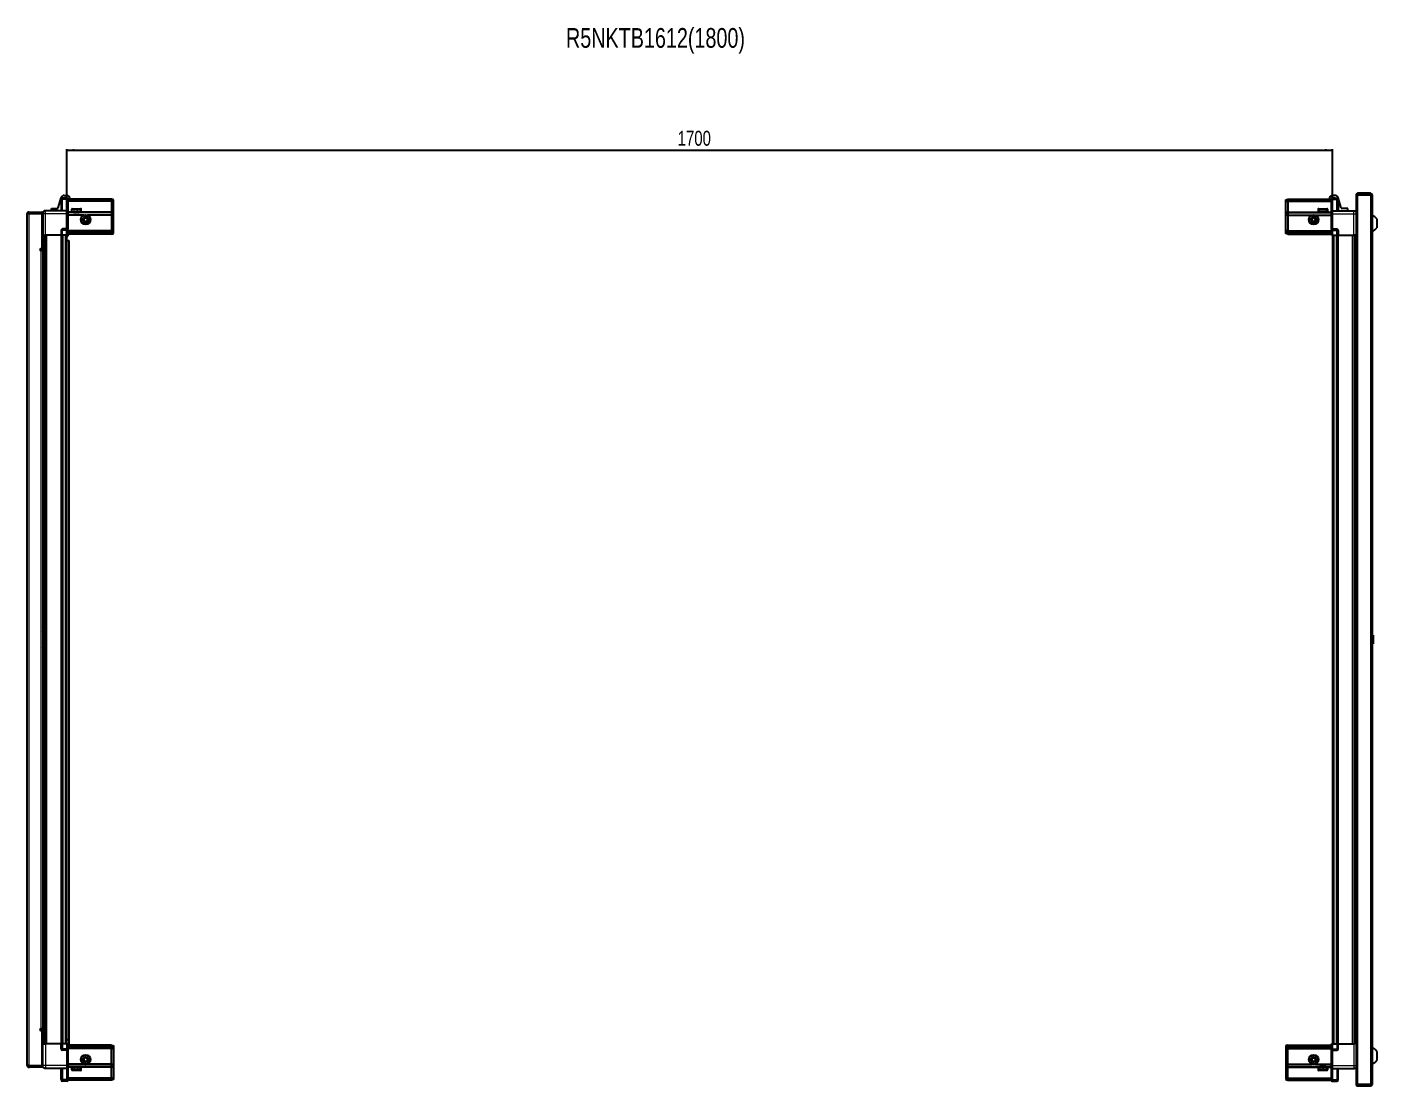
# Model space of a CAD drawing. Header units: millimetres. Extents: x 1132 to 6872, y -1199 to 2270.
# Drawn here: x 3138 to 4952, y 848 to 2270 of the extents above; entities that cross this region are included whole.
import ezdxf

# ---------------------------------------------------------------- set-up
doc = ezdxf.new("R2010")
doc.units = ezdxf.units.MM
doc.layers.add('FORMAT', color=7, linetype='Continuous')
doc.styles.add('SLDTEXTSTYLE0', font='TXT', dxfattribs={"width": 0.75})
doc.dimstyles.new('SLDDIMSTYLE0', dxfattribs={"dimtxt": 20, "dimasz": 10, "dimexe": 0, "dimexo": 0.0625, "dimgap": 5, "dimtad": 2, "dimdec": 1, "dimrnd": 1e-09, "dimzin": 12, "dimdsep": 46, "dimtxsty": 'SLDTEXTSTYLE0', "dimsah": 1, "dimcen": 0.09, "dimadec": 0, "dimazin": 3, "dimtfac": 1, "dimtofl": 0, "dimtmove": 0, "dimatfit": 3, "dimfxl": 0, "dimfrac": 2, "dimtolj": 1, "dimtzin": 12, "dimarcsym": 0})

# ---------------------------------------------------------------- blocks, each defined once
blk = doc.blocks.new('_D_6')
at = {"layer": 'FORMAT'}
for p, q in [((3192.1, 1990.1), (3192.1, 2105.6)), ((3192.1, 2104.6), (4892.1, 2104.6)), ((4892.1, 1990.1), (4892.1, 2105.6))]:
    blk.add_line(p, q, dxfattribs=at)
for points in [[(3192.1, 2104.6), (3202.1, 2103.1), (3202.1, 2106.1)], [(4892.1, 2104.6), (4882.1, 2106.1), (4882.1, 2103.1)]]:
    blk.add_solid(points, dxfattribs=at)
at = {"layer": 'FORMAT', "insert": (4012.6, 2130.4), "char_height": 20, "attachment_point": 1, "style": 'SLDTEXTSTYLE0'}
blk.add_mtext('1700', dxfattribs=at)

msp = doc.modelspace()

# ---------------------------------------------------------------- linework, layer by layer
at = {"color": 7, "linetype": 'Continuous', "lineweight": 25}
for p, q in [((3180.48, 2027.19), (3184.25, 2040.34)), ((3184.26, 2038.1), (3184.26, 2023.1)), ((3192.26, 2040.1), (3186.26, 2040.1)), ((3188.57, 2043.6), (3191.8, 2043.6)), ((3192.26, 2040.1), (3192.59, 2040.1)), ((3192.26, 2040.1), (3192.26, 2038.1)), ((3192.26, 2023.3), (3192.26, 2038.1)), ((3192.26, 2023.3), (3192.26, 2038.1)), ((3193.46, 2039.6), (3192.59, 2040.1)), ((3193.46, 2038.1), (3193.46, 2039.6)), ((3251.76, 2038.6), (3193.46, 2038.6)), ((3193.46, 2038.1), (3193.46, 2023.3)), ((3251.76, 2036.1), (3193.46, 2036.1)), ((3196.12, 2040.34), (3196.62, 2038.6)), ((3251.76, 2038.6), (3251.76, 2036.1)), ((3254.76, 2037.8), (3251.76, 2038.6)), ((3251.76, 2036.1), (3251.76, 2021.6)), ((3254.76, 2035.95), (3251.76, 2036.1)), ((3254.76, 2035.95), (3254.76, 2037.8)), ((3254.76, 2021.6), (3254.76, 2035.95)), ((4829.46, 2037.8), (4832.46, 2038.6)), ((4829.46, 2035.95), (4829.46, 2037.8)), ((4829.46, 2035.95), (4832.46, 2036.1)), ((4829.46, 2021.6), (4829.46, 2035.95)), ((4832.46, 2038.6), (4832.46, 2036.1)), ((4832.46, 2038.6), (4890.76, 2038.6)), ((4832.46, 2036.1), (4832.46, 2021.6)), ((4832.46, 2036.1), (4890.76, 2036.1)), ((4888.09, 2040.34), (4887.59, 2038.6)), ((4891.62, 2040.1), (4890.76, 2039.6)), ((4890.76, 2039.6), (4890.76, 2038.1)), ((4890.76, 2023.3), (4890.76, 2038.1)), ((4891.96, 2040.1), (4891.62, 2040.1)), ((4891.96, 2038.1), (4891.96, 2040.1)), ((4891.96, 2040.1), (4897.96, 2040.1)), ((4891.96, 2038.1), (4891.96, 2023.3)), ((4895.64, 2043.6), (4892.42, 2043.6)), ((4899.96, 2038.1), (4899.96, 2023.1)), ((4903.74, 2027.19), (4899.97, 2040.34)), ((4923.86, 2031.6), (4923.86, 862.6)), ((4923.86, 2031.6), (4925.96, 2031.6)), ((4923.96, 2044.5), (4923.96, 2032.1)), ((4923.96, 2032.1), (4925.46, 2032.1)), ((4925.46, 2044.5), (4925.46, 2032.1)), ((4925.96, 2031.6), (4925.96, 2044.5)), ((4925.96, 2044.5), (4943.36, 2044.5)), ((4943.36, 2046.6), (4926.06, 2046.6)), ((4943.36, 2045.1), (4926.06, 2045.1)), ((4943.36, 2045.1), (4943.36, 2046.6)), ((4943.36, 2044.5), (4945.46, 2044.5)), ((4945.46, 2044.5), (4945.46, 849.7)), ((3138.76, 2014.74), (3138.46, 2014.74)), ((3138.46, 2003.17), (3138.46, 2014.74)), ((3140.26, 2019.25), (3138.76, 2019.25)), ((3138.76, 2018.75), (3138.76, 2019.25)), ((3138.76, 875.45), (3138.76, 2018.75)), ((3140.86, 2019.85), (3140.86, 2021.35)), ((3140.86, 2021.35), (3141.76, 2021.35)), ((3140.86, 2019.85), (3141.76, 2019.85)), ((3140.86, 2019.35), (3158.26, 2019.35)), ((3141.76, 2019.85), (3141.76, 2021.35)), ((3141.76, 2021.35), (3158.26, 2021.35)), ((3141.76, 2019.85), (3158.26, 2019.85)), ((3158.26, 2019.85), (3158.26, 2021.35)), ((3159.76, 2019.35), (3158.26, 2019.35)), ((3158.26, 2019.35), (3158.26, 1971.85)), ((3159.76, 2019.1), (3159.76, 1990.1)), ((3192.26, 2023.1), (3163.26, 2023.1)), ((3171.31, 2023.1), (3171.31, 2026.1)), ((3171.31, 2026.1), (3179.03, 2026.1)), ((3192.26, 2023.1), (3192.26, 2023.3)), ((3192.26, 2023.1), (3193.46, 2023.1)), ((3192.26, 2019.1), (3192.26, 2023.1)), ((3192.26, 1998.8), (3192.26, 2019.1)), ((3193.46, 2023.3), (3193.46, 2023.1)), ((3193.46, 2023.1), (3193.46, 2019.1)), ((3251.76, 2020.6), (3193.46, 2020.6)), ((3193.46, 2019.1), (3193.46, 1998.8)), ((3214.76, 2017.1), (3193.46, 2017.1)), ((3198.26, 2025), (3198.26, 2022.6)), ((3198.26, 2022.6), (3198.26, 2022.1)), ((3198.26, 2022.1), (3198.39, 2022.1)), ((3198.58, 2022.6), (3198.39, 2022.6)), ((3198.39, 2022.6), (3198.39, 2022.1)), ((3198.39, 2022.1), (3198.58, 2022.1)), ((3198.58, 2022.6), (3198.58, 2022.1)), ((3198.58, 2022.1), (3199.11, 2022.1)), ((3199.06, 2025.8), (3206.23, 2025.8)), ((3199.51, 2022.6), (3199.11, 2022.6)), ((3199.11, 2022.6), (3199.11, 2022.1)), ((3199.11, 2022.1), (3199.51, 2022.1)), ((3199.51, 2022.6), (3199.51, 2022.1)), ((3199.51, 2022.1), (3200.38, 2022.1)), ((3200.36, 2022.1), (3200.36, 2022)), ((3200.36, 2022), (3209.16, 2022)), ((3200.95, 2022.6), (3200.38, 2022.6)), ((3200.38, 2022.6), (3200.38, 2022.1)), ((3200.38, 2022.1), (3200.95, 2022.1)), ((3200.76, 2021.6), (3201.45, 2021.12)), ((3200.76, 2021.6), (3205.79, 2021.6)), ((3201.45, 2021.12), (3200.76, 2020.64)), ((3200.76, 2020.64), (3200.76, 2020.6)), ((3200.76, 2020.64), (3205.79, 2020.64)), ((3200.95, 2022.6), (3200.95, 2022.1)), ((3200.95, 2022.1), (3202.08, 2022.1)), ((3201.45, 2021.12), (3205.61, 2021.12)), ((3202.77, 2022.6), (3202.08, 2022.6)), ((3202.08, 2022.6), (3202.08, 2022.1)), ((3202.08, 2022.1), (3202.77, 2022.1)), ((3202.77, 2022.6), (3202.77, 2022.1)), ((3202.77, 2022.1), (3204.04, 2022.1)), ((3204.78, 2022.6), (3204.04, 2022.6)), ((3204.04, 2022.6), (3204.04, 2022.1)), ((3204.04, 2022.1), (3204.27, 2022.1)), ((3204.27, 2022.6), (3204.27, 2022.1)), ((3204.77, 2022.6), (3204.77, 2022.1)), ((3204.77, 2022.1), (3204.78, 2022.1)), ((3204.78, 2022.6), (3204.78, 2022.1)), ((3204.78, 2022.1), (3206.07, 2022.1)), ((3205.61, 2021.12), (3208.07, 2021.12)), ((3205.79, 2021.6), (3208.76, 2021.6)), ((3205.79, 2020.64), (3208.76, 2020.64)), ((3206.79, 2022.6), (3206.07, 2022.6)), ((3206.07, 2022.6), (3206.07, 2022.1)), ((3206.13, 2022.6), (3206.13, 2022.1)), ((3206.13, 2022.1), (3206.79, 2022.1)), ((3206.23, 2025.8), (3210.46, 2025.8)), ((3206.79, 2022.6), (3206.79, 2022.1)), ((3206.79, 2022.1), (3207.97, 2022.1)), ((3208.59, 2022.6), (3207.97, 2022.6)), ((3207.97, 2022.6), (3207.97, 2022.1)), ((3207.97, 2022.1), (3208.59, 2022.1)), ((3208.07, 2021.12), (3208.76, 2021.6)), ((3208.76, 2020.64), (3208.07, 2021.12)), ((3208.59, 2022.6), (3208.59, 2022.1)), ((3208.59, 2022.1), (3209.56, 2022.1)), ((3208.76, 2020.6), (3208.76, 2020.64)), ((3209.16, 2022), (3209.16, 2022.1)), ((3210.03, 2022.6), (3209.56, 2022.6)), ((3209.56, 2022.6), (3209.56, 2022.1)), ((3209.56, 2022.1), (3210.03, 2022.1)), ((3210.03, 2022.6), (3210.03, 2022.1)), ((3210.03, 2022.1), (3210.68, 2022.1)), ((3210.95, 2022.6), (3210.68, 2022.6)), ((3210.68, 2022.6), (3210.68, 2022.1)), ((3210.68, 2022.1), (3210.95, 2022.1)), ((3210.95, 2022.6), (3210.95, 2022.1)), ((3210.95, 2022.1), (3211.22, 2022.1)), ((3211.26, 2022.6), (3211.22, 2022.6)), ((3211.22, 2022.6), (3211.22, 2022.1)), ((3211.22, 2022.1), (3211.26, 2022.1)), ((3211.26, 2022.6), (3211.26, 2025)), ((3211.26, 2022.6), (3211.26, 2022.1)), ((3251.76, 2017.1), (3219.76, 2017.1)), ((3251.76, 2021.6), (3251.76, 2020.6)), ((3251.76, 2020.6), (3251.76, 2017.1)), ((3254.76, 2019.8), (3251.76, 2020.6)), ((3251.76, 2017.1), (3251.76, 1996.6)), ((3251.76, 2017.1), (3254.76, 2016.77)), ((3254.76, 2019.8), (3254.76, 2021.6)), ((3254.76, 2016.77), (3254.76, 2019.8)), ((3254.76, 1996.6), (3254.76, 2016.77)), ((4829.46, 2019.8), (4829.46, 2021.6)), ((4829.46, 2019.8), (4832.46, 2020.6)), ((4829.46, 2016.77), (4829.46, 2019.8)), ((4832.46, 2017.1), (4829.46, 2016.77)), ((4829.46, 1996.6), (4829.46, 2016.77)), ((4832.46, 2021.6), (4832.46, 2020.6)), ((4832.46, 2020.6), (4832.46, 2017.1)), ((4832.46, 2020.6), (4890.76, 2020.6)), ((4832.46, 2017.1), (4832.46, 1996.6)), ((4832.46, 2017.1), (4864.46, 2017.1)), ((4869.46, 2017.1), (4890.76, 2017.1)), ((4872.96, 2025), (4872.96, 2022.1)), ((4872.96, 2022.1), (4872.99, 2022.1)), ((4873.11, 2022.6), (4872.99, 2022.6)), ((4872.99, 2022.6), (4872.99, 2022.1)), ((4872.99, 2022.1), (4873.11, 2022.1)), ((4873.11, 2022.6), (4873.11, 2022.1)), ((4873.11, 2022.1), (4873.52, 2022.1)), ((4873.86, 2022.6), (4873.52, 2022.6)), ((4873.52, 2022.6), (4873.52, 2022.1)), ((4873.52, 2022.1), (4873.86, 2022.1)), ((4873.76, 2025.8), (4885.16, 2025.8)), ((4873.86, 2022.6), (4873.86, 2022.1)), ((4873.86, 2022.1), (4874.64, 2022.1)), ((4875.16, 2022.6), (4874.64, 2022.6)), ((4874.64, 2022.6), (4874.64, 2022.1)), ((4874.64, 2022.1), (4875.16, 2022.1)), ((4875.06, 2022.1), (4875.06, 2022)), ((4875.06, 2022), (4883.86, 2022)), ((4875.16, 2022.6), (4875.16, 2022.1)), ((4875.16, 2022.1), (4876.22, 2022.1)), ((4875.46, 2021.6), (4876.15, 2021.12)), ((4875.46, 2021.6), (4883.46, 2021.6)), ((4876.15, 2021.12), (4875.46, 2020.64)), ((4875.46, 2020.64), (4875.46, 2020.6)), ((4875.46, 2020.64), (4883.46, 2020.64)), ((4876.15, 2021.12), (4882.77, 2021.12)), ((4876.88, 2022.6), (4876.22, 2022.6)), ((4876.22, 2022.6), (4876.22, 2022.1)), ((4876.22, 2022.1), (4876.88, 2022.1)), ((4876.88, 2022.6), (4876.88, 2022.1)), ((4876.88, 2022.1), (4878.12, 2022.1)), ((4878.85, 2022.6), (4878.12, 2022.6)), ((4878.12, 2022.6), (4878.12, 2022.1)), ((4878.12, 2022.1), (4878.55, 2022.1)), ((4878.55, 2022.6), (4878.55, 2022.1)), ((4878.85, 2022.6), (4878.85, 2022.1)), ((4878.85, 2022.1), (4880.15, 2022.1)), ((4880.88, 2022.6), (4880.15, 2022.6)), ((4880.15, 2022.6), (4880.15, 2022.1)), ((4880.42, 2022.6), (4880.42, 2022.1)), ((4880.42, 2022.1), (4880.88, 2022.1)), ((4880.88, 2022.6), (4880.88, 2022.1)), ((4880.88, 2022.1), (4882.11, 2022.1)), ((4882.77, 2022.6), (4882.11, 2022.6)), ((4882.11, 2022.6), (4882.11, 2022.1)), ((4882.11, 2022.1), (4882.77, 2022.1)), ((4882.77, 2022.6), (4882.77, 2022.1)), ((4882.77, 2022.1), (4883.82, 2022.1)), ((4882.77, 2021.12), (4883.46, 2021.6)), ((4883.46, 2020.64), (4882.77, 2021.12)), ((4883.46, 2020.6), (4883.46, 2020.64)), ((4884.34, 2022.6), (4883.82, 2022.6)), ((4883.82, 2022.6), (4883.82, 2022.1)), ((4883.82, 2022.1), (4884.34, 2022.1)), ((4883.86, 2022), (4883.86, 2022.1)), ((4884.34, 2022.6), (4884.34, 2022.1)), ((4884.34, 2022.1), (4885.09, 2022.1)), ((4885.42, 2022.6), (4885.09, 2022.6)), ((4885.09, 2022.6), (4885.09, 2022.1)), ((4885.09, 2022.1), (4885.42, 2022.1)), ((4885.42, 2022.6), (4885.42, 2022.1)), ((4885.42, 2022.1), (4885.82, 2022.1)), ((4885.93, 2022.6), (4885.82, 2022.6)), ((4885.82, 2022.6), (4885.82, 2022.1)), ((4885.82, 2022.1), (4885.93, 2022.1)), ((4885.93, 2022.6), (4885.93, 2022.1)), ((4885.93, 2022.1), (4885.96, 2022.1)), ((4885.96, 2022.1), (4885.96, 2025)), ((4890.76, 2023.1), (4890.76, 2023.3)), ((4891.96, 2023.1), (4890.76, 2023.1)), ((4890.76, 2019.1), (4890.76, 2023.1)), ((4890.76, 1998.8), (4890.76, 2019.1)), ((4891.96, 2023.3), (4891.96, 2023.1)), ((4891.96, 2023.1), (4891.96, 2019.1)), ((4891.96, 2023.1), (4920.96, 2023.1)), ((4891.96, 2019.1), (4891.96, 1998.8)), ((4912.91, 2026.1), (4905.18, 2026.1)), ((4912.91, 2023.1), (4912.91, 2026.1)), ((3138.46, 2003.17), (3138.76, 2003.17)), ((3184.26, 1996.6), (3184.26, 1990.1)), ((3192.26, 1998.6), (3186.26, 1998.6)), ((3192.26, 1998.6), (3192.26, 1998.8)), ((3192.26, 1998.6), (3192.26, 1996.6)), ((3192.26, 1998.6), (3193.46, 1998.6)), ((3192.26, 1990.1), (3192.26, 1996.6)), ((3192.26, 1990.1), (3192.26, 1996.6)), ((3192.59, 1990.1), (3192.59, 1996.6)), ((3193.46, 1998.8), (3193.46, 1998.6)), ((3193.46, 1997.93), (3193.46, 1998.6)), ((3193.46, 1997.93), (3193.46, 1990.1)), ((3251.76, 1995.6), (3193.46, 1995.6)), ((3251.76, 1996.6), (3251.76, 1995.6)), ((3251.76, 1995.6), (3251.76, 1994.6)), ((3251.76, 1995.6), (3254.76, 1994.8)), ((3254.76, 1994.8), (3254.76, 1996.6)), ((4829.46, 1994.8), (4829.46, 1996.6)), ((4832.46, 1995.6), (4829.46, 1994.8)), ((4832.46, 1996.6), (4832.46, 1995.6)), ((4832.46, 1995.6), (4832.46, 1994.6)), ((4832.46, 1995.6), (4890.76, 1995.6)), ((4890.76, 1998.6), (4890.76, 1998.8)), ((4891.96, 1998.6), (4890.76, 1998.6)), ((4890.76, 1998.6), (4890.76, 1997.93)), ((4890.76, 1990.1), (4890.76, 1997.93)), ((4891.62, 1996.6), (4891.62, 1990.1)), ((4891.96, 1998.8), (4891.96, 1998.6)), ((4891.96, 1996.6), (4891.96, 1998.6)), ((4891.96, 1998.6), (4897.96, 1998.6)), ((4891.96, 1996.6), (4891.96, 1998.6)), ((4891.96, 1996.6), (4891.96, 1990.1)), ((4899.96, 1996.6), (4899.96, 1990.1)), ((4952.06, 2000.1), (4952.06, 2012.1)), ((3158.26, 1992.85), (3159.76, 1992.85)), ((3159.76, 1990.1), (3158.26, 1990.1)), ((3160.41, 904.1), (3160.41, 1990.1)), ((3162.2, 1990.1), (3162.2, 904.1)), ((3162.23, 1990.1), (3162.23, 904.1)), ((3184.26, 1990.1), (3163.26, 1990.1)), ((3184.26, 1990.1), (3186.26, 1990.1)), ((3184.91, 904.1), (3184.91, 1990.1)), ((3192.26, 1990.1), (3186.26, 1990.1)), ((3192.11, 904.1), (3192.11, 1990.1)), ((3192.11, 1983.1), (3194.61, 1983.1)), ((3192.26, 1990.1), (3192.59, 1990.1)), ((3192.26, 1990.1), (3192.26, 1990.1)), ((3193.46, 1990.1), (3192.59, 1990.1)), ((3192.59, 1990.1), (3192.59, 1990.1)), ((3251.76, 1994.6), (3193.46, 1994.6)), ((3251.76, 1993.1), (3193.46, 1993.1)), ((3251.76, 1991.6), (3193.46, 1991.6)), ((3194.61, 1983.1), (3194.61, 909.6)), ((3251.76, 1994.6), (3251.76, 1993.1)), ((3251.76, 1994.6), (3254.76, 1994.06)), ((3251.76, 1993.1), (3254.76, 1993.56)), ((3251.76, 1993.1), (3251.76, 1991.6)), ((3251.76, 1991.6), (3254.76, 1992.41)), ((3254.76, 1994.06), (3254.76, 1994.8)), ((3254.76, 1993.56), (3254.76, 1994.06)), ((3254.76, 1992.41), (3254.76, 1993.56)), ((4829.46, 1994.06), (4829.46, 1994.8)), ((4832.46, 1994.6), (4829.46, 1994.06)), ((4829.46, 1993.56), (4829.46, 1994.06)), ((4829.46, 1992.41), (4829.46, 1993.56)), ((4832.46, 1993.1), (4829.46, 1993.56)), ((4832.46, 1991.6), (4829.46, 1992.41)), ((4832.46, 1994.6), (4832.46, 1993.1)), ((4832.46, 1994.6), (4890.76, 1994.6)), ((4832.46, 1993.1), (4890.76, 1993.1)), ((4832.46, 1993.1), (4832.46, 1991.6)), ((4832.46, 1991.6), (4890.76, 1991.6)), ((4891.62, 1990.1), (4890.76, 1990.1)), ((4891.96, 1990.1), (4891.62, 1990.1)), ((4891.96, 1990.1), (4897.96, 1990.1)), ((4892.11, 1990.1), (4892.11, 904.1)), ((4899.96, 1990.1), (4897.96, 1990.1)), ((4899.31, 1990.1), (4899.31, 904.1)), ((4899.96, 1990.1), (4920.96, 1990.1)), ((4921.98, 904.1), (4921.98, 1990.1)), ((4922.02, 904.1), (4922.02, 1990.1)), ((4923.81, 1990.1), (4923.81, 904.1)), ((3158.26, 1971.85), (3156.91, 1971.85)), ((3156.91, 1969.85), (3157.66, 1969.85)), ((3157.66, 1969.85), (3159.76, 1969.85)), ((3159.76, 1969.85), (3159.76, 924.35)), ((3138.76, 1452.89), (3138.46, 1452.89)), ((3138.46, 1441.32), (3138.46, 1452.89)), ((3160.26, 1456.6), (3160.26, 1437.6)), ((4946.44, 1452.89), (4945.46, 1451.9)), ((4946.96, 1452.89), (4946.44, 1452.89)), ((4946.44, 1452.89), (4946.44, 1441.32)), ((4946.96, 1452.89), (4946.96, 1441.32)), ((3138.46, 1441.32), (3138.76, 1441.32)), ((4945.46, 1442.3), (4946.44, 1441.32)), ((4946.44, 1441.32), (4946.96, 1441.32)), ((3157.66, 924.35), (3156.91, 924.35)), ((3156.91, 922.35), (3158.26, 922.35)), ((3159.76, 924.35), (3157.66, 924.35)), ((3158.26, 922.35), (3158.26, 874.85)), ((3194.61, 909.6), (3192.11, 909.6)), ((3194.61, 909.6), (3194.61, 902.6)), ((3138.76, 891.04), (3138.46, 891.04)), ((3138.46, 881.36), (3138.46, 891.04)), ((3159.76, 904.1), (3158.26, 904.1)), ((3159.76, 901.35), (3158.26, 901.35)), ((3159.76, 875.1), (3159.76, 904.1)), ((3184.26, 904.1), (3163.26, 904.1)), ((3184.26, 897.6), (3184.26, 904.1)), ((3184.26, 904.1), (3186.26, 904.1)), ((3192.26, 904.1), (3186.26, 904.1)), ((3192.26, 895.6), (3186.26, 895.6)), ((3192.26, 897.6), (3192.26, 904.1)), ((3192.26, 904.1), (3192.59, 904.1)), ((3192.26, 897.6), (3192.26, 895.6)), ((3192.26, 897.6), (3192.26, 895.6)), ((3192.26, 895.6), (3193.46, 895.6)), ((3192.26, 895.4), (3192.26, 895.6)), ((3192.26, 875.1), (3192.26, 895.4)), ((3192.59, 897.6), (3192.59, 904.1)), ((3192.59, 904.1), (3193.46, 904.1)), ((3193.46, 904.1), (3193.46, 896.28)), ((3251.76, 902.6), (3193.46, 902.6)), ((3251.76, 901.1), (3193.46, 901.1)), ((3251.76, 899.6), (3193.46, 899.6)), ((3251.76, 898.6), (3193.46, 898.6)), ((3193.46, 895.6), (3193.46, 896.28)), ((3193.46, 895.6), (3193.46, 895.4)), ((3193.46, 895.4), (3193.46, 875.1)), ((3251.76, 901.1), (3251.76, 902.6)), ((3251.76, 902.6), (3254.76, 901.8)), ((3251.76, 899.6), (3251.76, 901.1)), ((3251.76, 901.1), (3254.76, 900.65)), ((3251.76, 899.6), (3254.76, 900.15)), ((3251.76, 898.6), (3251.76, 899.6)), ((3251.76, 898.6), (3254.76, 899.41)), ((3251.76, 897.6), (3251.76, 898.6)), ((3251.76, 877.1), (3251.76, 897.6)), ((3254.76, 901.8), (3254.76, 900.65)), ((3254.76, 900.65), (3254.76, 900.15)), ((3254.76, 900.15), (3254.76, 899.41)), ((3254.76, 899.41), (3254.76, 897.6)), ((3254.76, 897.6), (3254.76, 877.44)), ((4832.46, 902.6), (4829.46, 901.8)), ((4829.46, 901.8), (4829.46, 900.65)), ((4832.46, 901.1), (4829.46, 900.65)), ((4829.46, 900.65), (4829.46, 900.15)), ((4832.46, 899.6), (4829.46, 900.15)), ((4829.46, 900.15), (4829.46, 899.41)), ((4832.46, 898.6), (4829.46, 899.41)), ((4829.46, 899.41), (4829.46, 897.6)), ((4829.46, 897.6), (4829.46, 877.44)), ((4832.46, 901.1), (4832.46, 902.6)), ((4832.46, 902.6), (4890.76, 902.6)), ((4832.46, 899.6), (4832.46, 901.1)), ((4832.46, 901.1), (4890.76, 901.1)), ((4832.46, 899.6), (4890.76, 899.6)), ((4832.46, 898.6), (4832.46, 899.6)), ((4832.46, 898.6), (4890.76, 898.6)), ((4832.46, 897.6), (4832.46, 898.6)), ((4832.46, 877.1), (4832.46, 897.6)), ((4890.76, 896.28), (4890.76, 904.1)), ((4890.76, 904.1), (4891.62, 904.1)), ((4890.76, 896.28), (4890.76, 895.6)), ((4891.96, 895.6), (4890.76, 895.6)), ((4890.76, 895.4), (4890.76, 895.6)), ((4890.76, 875.1), (4890.76, 895.4)), ((4891.62, 904.1), (4891.62, 904.1)), ((4891.62, 904.1), (4891.62, 897.6)), ((4891.96, 904.1), (4891.62, 904.1)), ((4891.96, 904.1), (4891.96, 897.6)), ((4891.96, 904.1), (4891.96, 904.1)), ((4891.96, 904.1), (4891.96, 897.6)), ((4891.96, 904.1), (4897.96, 904.1)), ((4891.96, 895.6), (4891.96, 897.6)), ((4891.96, 895.6), (4891.96, 895.4)), ((4891.96, 895.6), (4897.96, 895.6)), ((4891.96, 895.4), (4891.96, 875.1)), ((4899.96, 904.1), (4897.96, 904.1)), ((4899.96, 897.6), (4899.96, 904.1)), ((4899.96, 904.1), (4920.96, 904.1)), ((4952.06, 882.1), (4952.06, 894.1)), ((3138.46, 879.47), (3138.46, 881.36)), ((3138.46, 879.47), (3138.76, 879.47)), ((3138.76, 874.95), (3138.76, 875.45)), ((3140.26, 874.95), (3138.76, 874.95)), ((3158.26, 874.85), (3140.86, 874.85)), ((3140.86, 874.35), (3140.86, 872.85)), ((3140.86, 874.35), (3141.76, 874.35)), ((3140.86, 872.85), (3141.76, 872.85)), ((3141.76, 874.35), (3141.76, 872.85)), ((3158.26, 874.35), (3141.76, 874.35)), ((3158.26, 872.85), (3141.76, 872.85)), ((3158.26, 874.85), (3159.76, 874.85)), ((3158.26, 874.35), (3158.26, 872.85)), ((3192.26, 871.1), (3163.26, 871.1)), ((3184.26, 856.1), (3184.26, 871.1)), ((3192.26, 871.1), (3192.26, 875.1)), ((3192.26, 871.1), (3193.46, 871.1)), ((3192.26, 870.9), (3192.26, 871.1)), ((3192.26, 856.1), (3192.26, 870.9)), ((3214.76, 877.1), (3193.46, 877.1)), ((3193.46, 875.1), (3193.46, 871.1)), ((3251.76, 873.6), (3193.46, 873.6)), ((3193.46, 871.1), (3193.46, 870.9)), ((3193.46, 870.9), (3193.46, 856.1)), ((3198.26, 872.1), (3198.26, 869.2)), ((3198.35, 872.1), (3198.26, 872.1)), ((3198.35, 871.6), (3198.35, 872.1)), ((3198.52, 872.1), (3198.35, 872.1)), ((3198.35, 871.6), (3198.52, 871.6)), ((3198.52, 871.6), (3198.52, 872.1)), ((3199.01, 872.1), (3198.52, 872.1)), ((3199.01, 871.6), (3199.01, 872.1)), ((3199.39, 872.1), (3199.01, 872.1)), ((3199.01, 871.6), (3199.39, 871.6)), ((3199.39, 871.6), (3199.39, 872.1)), ((3200.23, 872.1), (3199.39, 872.1)), ((3200.23, 871.6), (3200.23, 872.1)), ((3200.79, 872.1), (3200.23, 872.1)), ((3200.23, 871.6), (3200.79, 871.6)), ((3200.36, 872.2), (3200.36, 872.1)), ((3205.76, 872.2), (3200.36, 872.2)), ((3200.76, 873.6), (3200.76, 873.57)), ((3200.76, 873.57), (3201.45, 873.09)), ((3200.86, 873.57), (3200.76, 873.57)), ((3201.45, 873.09), (3200.76, 872.6)), ((3200.86, 872.6), (3200.76, 872.6)), ((3200.79, 871.6), (3200.79, 872.1)), ((3201.89, 872.1), (3200.79, 872.1)), ((3208.76, 873.57), (3200.86, 873.57)), ((3208.76, 872.6), (3200.86, 872.6)), ((3201.53, 873.09), (3201.45, 873.09)), ((3208.07, 873.09), (3201.53, 873.09)), ((3201.89, 871.6), (3201.89, 872.1)), ((3202.57, 872.1), (3201.89, 872.1)), ((3201.89, 871.6), (3202.57, 871.6)), ((3202.57, 871.6), (3202.57, 872.1)), ((3203.84, 872.1), (3202.57, 872.1)), ((3203.84, 871.6), (3203.84, 872.1)), ((3204.13, 872.1), (3203.84, 872.1)), ((3203.84, 871.6), (3204.57, 871.6)), ((3204.13, 871.6), (3204.13, 872.1)), ((3204.57, 871.6), (3204.57, 872.1)), ((3205.87, 872.1), (3204.57, 872.1)), ((3209.16, 872.2), (3205.76, 872.2)), ((3205.87, 871.6), (3205.87, 872.1)), ((3205.87, 871.6), (3206.59, 871.6)), ((3206, 871.6), (3206, 872.1)), ((3206.59, 872.1), (3206, 872.1)), ((3206.59, 871.6), (3206.59, 872.1)), ((3207.79, 872.1), (3206.59, 872.1)), ((3207.79, 871.6), (3207.79, 872.1)), ((3208.43, 872.1), (3207.79, 872.1)), ((3207.79, 871.6), (3208.43, 871.6)), ((3208.07, 873.09), (3208.76, 873.57)), ((3208.76, 872.6), (3208.07, 873.09)), ((3208.43, 871.6), (3208.43, 872.1)), ((3209.42, 872.1), (3208.43, 872.1)), ((3208.76, 873.57), (3208.76, 873.6)), ((3209.16, 872.1), (3209.16, 872.2)), ((3209.42, 871.6), (3209.42, 872.1)), ((3209.9, 872.1), (3209.42, 872.1)), ((3209.42, 871.6), (3209.9, 871.6)), ((3209.9, 871.6), (3209.9, 872.1)), ((3210.59, 872.1), (3209.9, 872.1)), ((3210.59, 871.6), (3210.59, 872.1)), ((3210.88, 872.1), (3210.59, 872.1)), ((3210.59, 871.6), (3210.88, 871.6)), ((3210.88, 871.6), (3210.88, 872.1)), ((3211.19, 872.1), (3210.88, 872.1)), ((3211.19, 871.6), (3211.19, 872.1)), ((3211.25, 872.1), (3211.19, 872.1)), ((3211.19, 871.6), (3211.25, 871.6)), ((3211.25, 871.6), (3211.25, 872.1)), ((3211.26, 872.1), (3211.25, 872.1)), ((3211.26, 869.2), (3211.26, 872.1)), ((3251.76, 877.1), (3219.76, 877.1)), ((3251.76, 877.1), (3254.76, 877.44)), ((3251.76, 873.6), (3251.76, 877.1)), ((3254.76, 874.41), (3251.76, 873.6)), ((3251.76, 872.6), (3251.76, 873.6)), ((3251.76, 858.1), (3251.76, 872.6)), ((3254.76, 877.44), (3254.76, 874.41)), ((3254.76, 874.41), (3254.76, 872.6)), ((3254.76, 872.6), (3254.76, 858.26)), ((4832.46, 877.1), (4829.46, 877.44)), ((4829.46, 877.44), (4829.46, 874.41)), ((4829.46, 874.41), (4832.46, 873.6)), ((4829.46, 874.41), (4829.46, 872.6)), ((4829.46, 872.6), (4829.46, 858.26)), ((4832.46, 877.1), (4864.46, 877.1)), ((4832.46, 873.6), (4832.46, 877.1)), ((4832.46, 873.6), (4890.76, 873.6)), ((4832.46, 872.6), (4832.46, 873.6)), ((4832.46, 858.1), (4832.46, 872.6)), ((4869.46, 877.1), (4890.76, 877.1)), ((4872.96, 872.1), (4872.96, 869.2)), ((4872.98, 872.1), (4872.96, 872.1)), ((4872.98, 871.6), (4872.98, 872.1)), ((4873.07, 872.1), (4872.98, 872.1)), ((4872.98, 871.6), (4873.07, 871.6)), ((4873.07, 871.6), (4873.07, 872.1)), ((4873.45, 872.1), (4873.07, 872.1)), ((4873.45, 871.6), (4873.45, 872.1)), ((4873.76, 872.1), (4873.45, 872.1)), ((4873.45, 871.6), (4873.76, 871.6)), ((4873.76, 871.6), (4873.76, 872.1)), ((4874.5, 872.1), (4873.76, 872.1)), ((4874.5, 871.6), (4874.5, 872.1)), ((4875.01, 872.1), (4874.5, 872.1)), ((4874.5, 871.6), (4875.01, 871.6)), ((4875.01, 871.6), (4875.01, 872.1)), ((4876.05, 872.1), (4875.01, 872.1)), ((4875.06, 872.2), (4875.06, 872.1)), ((4883.86, 872.2), (4875.06, 872.2)), ((4875.46, 873.6), (4875.46, 873.57)), ((4875.46, 873.57), (4876.15, 873.09)), ((4883.46, 873.57), (4875.46, 873.57)), ((4876.15, 873.09), (4875.46, 872.6)), ((4883.46, 872.6), (4875.46, 872.6)), ((4876.05, 871.6), (4876.05, 872.1)), ((4876.7, 872.1), (4876.05, 872.1)), ((4876.05, 871.6), (4876.7, 871.6)), ((4882.77, 873.09), (4876.15, 873.09)), ((4876.7, 871.6), (4876.7, 872.1)), ((4877.92, 872.1), (4876.7, 872.1)), ((4877.92, 871.6), (4877.92, 872.1)), ((4878.42, 872.1), (4877.92, 872.1)), ((4877.92, 871.6), (4878.65, 871.6)), ((4878.42, 871.6), (4878.42, 872.1)), ((4878.65, 871.6), (4878.65, 872.1)), ((4879.95, 872.1), (4878.65, 872.1)), ((4879.95, 871.6), (4879.95, 872.1)), ((4879.95, 871.6), (4880.68, 871.6)), ((4880.29, 871.6), (4880.29, 872.1)), ((4880.68, 872.1), (4880.29, 872.1)), ((4880.68, 871.6), (4880.68, 872.1)), ((4881.93, 872.1), (4880.68, 872.1)), ((4881.93, 871.6), (4881.93, 872.1)), ((4882.59, 872.1), (4881.93, 872.1)), ((4881.93, 871.6), (4882.59, 871.6)), ((4882.59, 871.6), (4882.59, 872.1)), ((4883.67, 872.1), (4882.59, 872.1)), ((4882.77, 873.09), (4883.46, 873.57)), ((4883.46, 872.6), (4882.77, 873.09)), ((4883.46, 873.57), (4883.46, 873.6)), ((4883.67, 871.6), (4883.67, 872.1)), ((4884.2, 872.1), (4883.67, 872.1)), ((4883.67, 871.6), (4884.2, 871.6)), ((4883.86, 872.1), (4883.86, 872.2)), ((4884.2, 871.6), (4884.2, 872.1)), ((4884.99, 872.1), (4884.2, 872.1)), ((4884.99, 871.6), (4884.99, 872.1)), ((4885.34, 872.1), (4884.99, 872.1)), ((4884.99, 871.6), (4885.34, 871.6)), ((4885.34, 871.6), (4885.34, 872.1)), ((4885.77, 872.1), (4885.34, 872.1)), ((4885.77, 871.6), (4885.77, 872.1)), ((4885.91, 872.1), (4885.77, 872.1)), ((4885.77, 871.6), (4885.91, 871.6)), ((4885.91, 871.6), (4885.91, 872.1)), ((4885.96, 872.1), (4885.91, 872.1)), ((4885.96, 869.2), (4885.96, 872.1)), ((4890.76, 871.1), (4890.76, 875.1)), ((4891.96, 871.1), (4890.76, 871.1)), ((4890.76, 870.9), (4890.76, 871.1)), ((4890.76, 856.1), (4890.76, 870.9)), ((4891.96, 875.1), (4891.96, 871.1)), ((4891.96, 871.1), (4891.96, 870.9)), ((4891.96, 871.1), (4920.96, 871.1)), ((4891.96, 870.9), (4891.96, 856.1)), ((4891.96, 870.9), (4891.96, 856.1)), ((4899.96, 856.1), (4899.96, 871.1)), ((3192.26, 854.1), (3186.26, 854.1)), ((3192.26, 856.1), (3192.26, 854.1)), ((3192.26, 854.1), (3192.59, 854.1)), ((3192.26, 854.1), (3192.59, 854.1)), ((3192.26, 854.1), (3192.26, 854.1)), ((3192.59, 854.1), (3193.46, 854.6)), ((3192.59, 854.1), (3193.46, 854.6)), ((3251.76, 858.1), (3193.46, 858.1)), ((3193.46, 854.6), (3193.46, 856.1)), ((3251.76, 855.6), (3193.46, 855.6)), ((3199.21, 868.4), (3199.06, 868.4)), ((3210.46, 868.4), (3199.21, 868.4)), ((3254.76, 858.26), (3251.76, 858.1)), ((3251.76, 855.6), (3251.76, 858.1)), ((3254.76, 856.41), (3251.76, 855.6)), ((3254.76, 858.26), (3254.76, 856.41)), ((4829.46, 858.26), (4832.46, 858.1)), ((4829.46, 858.26), (4829.46, 856.41)), ((4829.46, 856.41), (4832.46, 855.6)), ((4832.46, 858.1), (4890.76, 858.1)), ((4832.46, 855.6), (4832.46, 858.1)), ((4832.46, 855.6), (4890.76, 855.6)), ((4885.16, 868.4), (4873.76, 868.4)), ((4890.76, 856.1), (4890.76, 854.6)), ((4890.76, 854.6), (4891.62, 854.1)), ((4891.96, 854.1), (4891.62, 854.1)), ((4891.96, 854.1), (4891.96, 856.1)), ((4891.96, 854.1), (4897.96, 854.1)), ((4925.96, 862.6), (4923.86, 862.6)), ((4923.96, 862.1), (4923.96, 849.7)), ((4923.96, 862.1), (4925.46, 862.1)), ((4925.46, 862.1), (4925.46, 849.7)), ((4925.96, 849.7), (4925.96, 862.6)), ((4943.36, 849.7), (4925.96, 849.7)), ((4926.06, 849.1), (4943.36, 849.1)), ((4926.06, 847.6), (4943.36, 847.6)), ((4945.46, 849.7), (4943.36, 849.7)), ((4943.36, 849.1), (4943.36, 847.6))]:
    msp.add_line(p, q, dxfattribs=at)
at = {"color": 8, "linetype": 'Continuous', "lineweight": 18}
for p, q in [((3186.26, 2038.1), (3184.26, 2038.1)), ((3186.26, 2038.1), (3186.26, 2040.1)), ((3186.26, 2023.1), (3186.26, 2038.1)), ((3192.26, 2038.1), (3186.26, 2038.1)), ((3192.26, 2038.1), (3193.46, 2038.1)), ((4891.96, 2038.1), (4890.76, 2038.1)), ((4891.96, 2038.1), (4897.96, 2038.1)), ((4897.96, 2038.1), (4897.96, 2040.1)), ((4897.96, 2023.1), (4897.96, 2038.1)), ((4897.96, 2038.1), (4899.96, 2038.1)), ((4925.46, 2044.5), (4923.96, 2044.5)), ((4925.96, 2031.6), (4925.96, 862.6)), ((4926.06, 2045.1), (4926.06, 2046.6)), ((4943.36, 2044.5), (4943.36, 849.7)), ((3140.86, 2019.35), (3140.86, 874.85)), ((3163.26, 1990.1), (3163.26, 2019.1)), ((3192.26, 2019.1), (3163.26, 2019.1)), ((3192.26, 2023.3), (3193.46, 2023.3)), ((3192.26, 2019.1), (3193.46, 2019.1)), ((3200.76, 2021.6), (3193.46, 2021.6)), ((3198.26, 2025), (3206.43, 2025)), ((3206.43, 2025), (3211.26, 2025)), ((3251.76, 2021.6), (3208.76, 2021.6)), ((3254.76, 2021.6), (3251.76, 2021.6)), ((4829.46, 2021.6), (4832.46, 2021.6)), ((4832.46, 2021.6), (4875.46, 2021.6)), ((4872.96, 2025), (4885.96, 2025)), ((4883.46, 2021.6), (4890.76, 2021.6)), ((4890.76, 2023.3), (4891.96, 2023.3)), ((4891.96, 2019.1), (4890.76, 2019.1)), ((4891.96, 2019.1), (4920.96, 2019.1)), ((4920.96, 1990.1), (4920.96, 2019.1)), ((3184.26, 1996.6), (3186.26, 1996.6)), ((3186.26, 1996.6), (3186.26, 1998.6)), ((3186.26, 1990.1), (3186.26, 1996.6)), ((3192.26, 1996.6), (3186.26, 1996.6)), ((3192.26, 1998.8), (3193.46, 1998.8)), ((3192.26, 1996.6), (3192.59, 1996.6)), ((3251.76, 1996.6), (3193.46, 1996.6)), ((3251.76, 1996.6), (3254.76, 1996.6)), ((4832.46, 1996.6), (4829.46, 1996.6)), ((4832.46, 1996.6), (4890.76, 1996.6)), ((4890.76, 1998.8), (4891.96, 1998.8)), ((4891.96, 1996.6), (4891.62, 1996.6)), ((4891.96, 1996.6), (4897.96, 1996.6)), ((4897.96, 1996.6), (4897.96, 1998.6)), ((4897.96, 1990.1), (4897.96, 1996.6)), ((4899.96, 1996.6), (4897.96, 1996.6)), ((3159.76, 1969.85), (3159.76, 1990.1)), ((3160.99, 1990.1), (3160.99, 904.1)), ((3163.44, 904.1), (3163.44, 1990.1)), ((3164.85, 1990.1), (3164.85, 904.1)), ((3184.26, 904.1), (3184.26, 1990.1)), ((3186.91, 904.1), (3186.91, 1990.1)), ((3190.11, 904.1), (3190.11, 1990.1)), ((3192.26, 1990.1), (3192.59, 1990.1)), ((4894.11, 1990.1), (4894.11, 904.1)), ((4897.31, 1990.1), (4897.31, 904.1)), ((4899.96, 1990.1), (4899.96, 904.1)), ((4919.36, 904.1), (4919.36, 1990.1)), ((4920.77, 1990.1), (4920.77, 904.1)), ((4923.22, 904.1), (4923.22, 1990.1)), ((3157.66, 924.35), (3157.66, 1969.85)), ((3159.76, 904.1), (3159.76, 924.35)), ((3163.26, 904.1), (3163.26, 875.1)), ((3184.26, 897.6), (3186.26, 897.6)), ((3186.26, 904.1), (3186.26, 897.6)), ((3186.26, 897.6), (3186.26, 895.6)), ((3192.26, 897.6), (3186.26, 897.6)), ((3192.26, 897.6), (3192.59, 897.6)), ((3193.46, 895.4), (3192.26, 895.4)), ((3251.76, 897.6), (3193.46, 897.6)), ((3251.76, 897.6), (3254.76, 897.6)), ((4832.46, 897.6), (4829.46, 897.6)), ((4832.46, 897.6), (4890.76, 897.6)), ((4891.96, 895.4), (4890.76, 895.4)), ((4891.96, 904.1), (4891.62, 904.1)), ((4891.96, 897.6), (4891.62, 897.6)), ((4891.96, 897.6), (4897.96, 897.6)), ((4897.96, 904.1), (4897.96, 897.6)), ((4899.96, 897.6), (4897.96, 897.6)), ((4897.96, 897.6), (4897.96, 895.6)), ((4920.96, 904.1), (4920.96, 875.1)), ((3192.26, 875.1), (3163.26, 875.1)), ((3186.26, 871.1), (3186.26, 856.1)), ((3192.26, 875.1), (3193.46, 875.1)), ((3193.46, 870.9), (3192.26, 870.9)), ((3200.76, 872.6), (3193.46, 872.6)), ((3251.76, 872.6), (3208.76, 872.6)), ((3254.76, 872.6), (3251.76, 872.6)), ((4829.46, 872.6), (4832.46, 872.6)), ((4832.46, 872.6), (4875.46, 872.6)), ((4883.46, 872.6), (4890.76, 872.6)), ((4891.96, 875.1), (4890.76, 875.1)), ((4891.96, 870.9), (4890.76, 870.9)), ((4891.96, 875.1), (4920.96, 875.1)), ((4897.96, 871.1), (4897.96, 856.1)), ((3186.26, 856.1), (3184.26, 856.1)), ((3186.26, 856.1), (3186.26, 854.1)), ((3192.26, 856.1), (3186.26, 856.1)), ((3192.26, 856.1), (3193.46, 856.1)), ((3198.43, 869.2), (3198.26, 869.2)), ((3211.26, 869.2), (3198.43, 869.2)), ((4885.96, 869.2), (4872.96, 869.2)), ((4891.96, 856.1), (4890.76, 856.1)), ((4891.96, 856.1), (4897.96, 856.1)), ((4897.96, 856.1), (4899.96, 856.1)), ((4897.96, 856.1), (4897.96, 854.1)), ((4925.46, 849.7), (4923.96, 849.7)), ((4926.06, 849.1), (4926.06, 847.6))]:
    msp.add_line(p, q, dxfattribs=at)
at = {"color": 7, "linetype": 'Continuous', "lineweight": 25}
for centre, radius in [((3217.26, 2011.1), 6.5), ((3217.26, 2011.1), 3.46), ((4866.96, 2011.1), 6.5), ((4866.96, 2011.1), 3.46), ((3217.26, 883.1), 6.5), ((4866.96, 883.1), 6.5), ((3217.26, 883.1), 3.46), ((4866.96, 883.1), 3.46)]:
    msp.add_circle(centre, radius, dxfattribs=at)
at = {"color": 8, "linetype": 'Continuous', "lineweight": 18}
for centre in [(3217.26, 2011.1), (4866.96, 2011.1), (3217.26, 883.1), (4866.96, 883.1)]:
    msp.add_circle(centre, 5.7, dxfattribs=at)
at = {"color": 7, "linetype": 'Continuous', "lineweight": 25}
for centre, radius, start, end in [((3188.57, 2039.1), 4.5, 90, 164), ((3186.26, 2038.1), 2, 90, 180), ((3190.21, 2038.7), 1.9, 47.4631, 132.5369), ((3191.8, 2039.1), 4.5, 16, 90), ((4892.42, 2039.1), 4.5, 90, 164), ((4894.01, 2038.7), 1.9, 47.4631, 132.5369), ((4895.64, 2039.1), 4.5, 16, 90), ((4897.96, 2038.1), 2, 0, 90), ((4926.06, 2044.5), 2.1, 90, 180), ((4926.06, 2044.5), 0.6, 90, 180), ((4943.36, 2044.5), 2.1, 0, 90), ((4943.36, 2044.5), 0.6, 0, 90), ((3140.76, 2018.85), 0.5, 90, 117.52901), ((3158.16, 2019.25), 0.6, 9.59407, 90), ((3158.16, 2019.25), 2.1, 32.2369, 87.2706), ((3179.03, 2027.6), 1.5, 270, 344), ((3199.06, 2025), 0.8, 90, 180), ((3200.36, 2021.6), 0.4, 0, 90), ((3209.16, 2021.6), 0.4, 90, 180), ((3210.46, 2025), 0.8, 0, 90), ((3217.26, 2011.1), 2.5, 101.00659, 161.00659), ((3217.26, 2011.1), 2.5, 41.00659, 101.00659), ((4866.96, 2011.1), 2.5, 120.74103, 180.74103), ((4866.96, 2011.1), 2.5, 60.74103, 120.74103), ((4866.96, 2011.1), 2.5, 0.74103, 60.74103), ((4873.76, 2025), 0.8, 90, 180), ((4875.06, 2021.6), 0.4, 0, 90), ((4883.86, 2021.6), 0.4, 90, 180), ((4885.16, 2025), 0.8, 0, 90), ((4905.18, 2027.6), 1.5, 196, 270), ((4942.43, 2005.08), 11.91, 36.1266, 75.29965), ((3186.26, 1996.6), 2, 90, 180), ((3217.26, 2011.1), 2.5, 161.00659, 221.00659), ((3217.26, 2011.1), 2.5, 221.00659, 281.00659), ((3217.26, 2011.1), 2.5, 281.00659, 341.00659), ((3217.26, 2011.1), 2.5, 341.00659, 41.00659), ((4866.96, 2011.1), 2.5, 180.74103, 240.74103), ((4866.96, 2011.1), 2.5, 240.74103, 300.74103), ((4866.96, 2011.1), 2.5, 300.74103, 0.74103), ((4897.96, 1996.6), 2, 0, 90), ((4942.43, 2007.13), 11.91, 284.70035, 323.8734), ((3189.61, 1992.75), 5, 300, 346.70293), ((3156.91, 1970.85), 1, 90, 270), ((3157.26, 1456.6), 3, 0, 33.55731), ((3157.26, 1437.6), 3, 326.44269, 0), ((3156.91, 923.35), 1, 90, 270), ((3186.26, 897.6), 2, 180, 270), ((4897.96, 897.6), 2, 270, 0), ((4942.43, 887.08), 11.91, 36.1266, 75.29965), ((3140.76, 875.35), 0.5, 243.29122, 270), ((3158.16, 874.95), 0.6, 270, 350.40593), ((3158.16, 874.95), 2.1, 272.7294, 327.8305), ((3200.36, 872.6), 0.4, 270, 360), ((3209.16, 872.6), 0.4, 180, 270), ((3217.26, 883.1), 2.5, 127.98423, 187.98423), ((3217.26, 883.1), 2.5, 187.98423, 247.98423), ((3217.26, 883.1), 2.5, 67.98423, 127.98423), ((3217.26, 883.1), 2.5, 247.98423, 307.98423), ((3217.26, 883.1), 2.5, 7.98423, 67.98423), ((3217.26, 883.1), 2.5, 307.98423, 7.98423), ((4866.96, 883.1), 2.5, 155.91157, 215.91157), ((4866.96, 883.1), 2.5, 95.91157, 155.91157), ((4866.96, 883.1), 2.5, 215.91157, 275.91157), ((4866.96, 883.1), 2.5, 35.91157, 95.91157), ((4866.96, 883.1), 2.5, 275.91157, 335.91157), ((4866.96, 883.1), 2.5, 335.91157, 35.91157), ((4875.06, 872.6), 0.4, 270, 0), ((4883.86, 872.6), 0.4, 180, 270), ((4942.43, 889.13), 11.91, 284.70035, 323.8734), ((3186.26, 856.1), 2, 180, 270), ((3199.06, 869.2), 0.8, 180, 270), ((3210.46, 869.2), 0.8, 270, 360), ((4873.76, 869.2), 0.8, 180, 270), ((4885.16, 869.2), 0.8, 270, 0), ((4897.96, 856.1), 2, 270, 0), ((4926.06, 849.7), 2.1, 180, 270), ((4926.06, 849.7), 0.6, 180, 270), ((4943.36, 849.7), 2.1, 270, 0), ((4943.36, 849.7), 0.6, 270, 0)]:
    msp.add_arc(centre, radius, start, end, dxfattribs=at)
for centre, start_param, end_param in [((3196.06, 1996.6), 2.4188584, 3.1415927), ((4888.16, 1996.6), 0, 0.7227342), ((3196.06, 897.6), 3.1415927, 3.8643269), ((4888.16, 897.6), 5.5604511, 6.2831853)]:
    msp.add_ellipse(centre, major_axis=(3.46, 0), ratio=0.5773503, start_param=start_param, end_param=end_param, dxfattribs=at)
for points, knots in [([(3140.86, 2021.35), (3140.6, 2021.33), (3140.11, 2021.28), (3139.47, 2020.88), (3139, 2020.32), (3138.78, 2019.75), (3138.76, 2019.38), (3138.76, 2019.25)], [0, 0, 0, 0, 0.2302553, 0.4485219, 0.6667858, 0.8850496, 1, 1, 1, 1]), ([(3138.76, 2018.75), (3138.78, 2018.8), (3138.84, 2018.89), (3139.23, 2019.02), (3139.79, 2019.15), (3140.37, 2019.27), (3140.73, 2019.33), (3140.86, 2019.35)], [0, 0, 0, 0, 0.23025534, 0.4485219, 0.6667858, 0.88504963, 1, 1, 1, 1]), ([(3163.26, 2023.1), (3162.82, 2023.06), (3162.14, 2022.99), (3161.32, 2022.55), (3160.76, 2022.1), (3160.31, 2021.54), (3159.88, 2020.72), (3159.8, 2020.04), (3159.76, 2019.6)], [0, 0, 0, 0, 0.2394568, 0.3683607, 0.5, 0.6316393, 0.7605432, 1, 1, 1, 1]), ([(3159.76, 2019.6), (3159.76, 2019.6), (3159.76, 2019.58), (3159.76, 2019.47), (3159.76, 2019.3), (3159.76, 2019.17), (3159.76, 2019.1)], [0, 0, 0, 0, 0.2493943, 0.5003335, 0.7501667, 1, 1, 1, 1]), ([(3214.42, 2010.55), (3214.59, 2011.04), (3214.91, 2011.95), (3215.22, 2012.86), (3215.36, 2013.28)], [0, 0, 0, 0, 0.5346859, 1, 1, 1, 1]), ([(3215.36, 2013.28), (3215.87, 2013.38), (3216.82, 2013.57), (3217.76, 2013.75), (3218.2, 2013.83)], [0, 0, 0, 0, 0.5346859, 1, 1, 1, 1]), ([(3218.2, 2013.83), (3218.28, 2013.74), (3218.67, 2013.29), (3219.32, 2012.54), (3219.86, 2011.92), (3220.09, 2011.66)], [0, 0, 0, 0, 0.1331247, 0.6370994, 1, 1, 1, 1]), ([(4864.44, 2012.52), (4864.88, 2012.78), (4865.71, 2013.27), (4866.54, 2013.76), (4866.92, 2013.99)], [0, 0, 0, 0, 0.5346859, 1, 1, 1, 1]), ([(4866.92, 2013.99), (4867.37, 2013.74), (4868.21, 2013.27), (4869.05, 2012.8), (4869.44, 2012.58)], [0, 0, 0, 0, 0.5346859, 1, 1, 1, 1]), ([(4920.96, 2023.1), (4921.4, 2023.06), (4922.08, 2022.99), (4922.89, 2022.55), (4923.44, 2022.11), (4923.72, 2021.74), (4923.86, 2021.56)], [0, 0, 0, 0, 0.3842982, 0.5911726, 0.8024372, 1, 1, 1, 1]), ([(3216.32, 2008.37), (3216.09, 2008.63), (3215.55, 2009.26), (3214.9, 2010.01), (3214.51, 2010.46), (3214.42, 2010.55)], [0, 0, 0, 0, 0.3629006, 0.8668753, 1, 1, 1, 1]), ([(3219.15, 2008.93), (3218.65, 2008.83), (3217.7, 2008.64), (3216.76, 2008.46), (3216.32, 2008.37)], [0, 0, 0, 0, 0.5346859, 1, 1, 1, 1]), ([(3220.09, 2011.66), (3219.92, 2011.17), (3219.61, 2010.26), (3219.3, 2009.35), (3219.15, 2008.93)], [0, 0, 0, 0, 0.5346859, 1, 1, 1, 1]), ([(4864.48, 2009.63), (4864.47, 2009.75), (4864.47, 2010.35), (4864.45, 2011.35), (4864.44, 2012.17), (4864.44, 2012.52)], [0, 0, 0, 0, 0.1331247, 0.6370994, 1, 1, 1, 1]), ([(4866.99, 2008.22), (4866.54, 2008.47), (4865.7, 2008.94), (4864.87, 2009.41), (4864.48, 2009.63)], [0, 0, 0, 0, 0.5346859, 1, 1, 1, 1]), ([(4869.48, 2009.69), (4869.03, 2009.43), (4868.2, 2008.94), (4867.38, 2008.45), (4866.99, 2008.22)], [0, 0, 0, 0, 0.5346859, 1, 1, 1, 1]), ([(4869.44, 2012.58), (4869.44, 2012.24), (4869.45, 2011.41), (4869.47, 2010.42), (4869.47, 2009.82), (4869.48, 2009.69)], [0, 0, 0, 0, 0.3629006, 0.8668753, 1, 1, 1, 1]), ([(3159.76, 1990.1), (3159.8, 1990.1), (3159.87, 1990.1), (3160.48, 1990.1), (3161.36, 1990.1), (3162.35, 1990.1), (3163, 1990.1), (3163.26, 1990.1)], [0, 0, 0, 0, 0.2146939, 0.4293877, 0.6440816, 0.8587754, 1, 1, 1, 1]), ([(4923.81, 1990.1), (4923.77, 1990.1), (4923.55, 1990.1), (4922.83, 1990.1), (4921.87, 1990.1), (4921.22, 1990.1), (4920.96, 1990.1)], [0, 0, 0, 0, 0.0717073, 0.4209791, 0.7702508, 1, 1, 1, 1]), ([(3159.76, 904.1), (3159.8, 904.1), (3159.87, 904.1), (3160.48, 904.1), (3161.36, 904.1), (3162.35, 904.1), (3163, 904.1), (3163.26, 904.1)], [0, 0, 0, 0, 0.21469386, 0.42938772, 0.64408158, 0.85877544, 1, 1, 1, 1]), ([(4923.81, 904.1), (4923.77, 904.1), (4923.55, 904.1), (4922.83, 904.1), (4921.87, 904.1), (4921.22, 904.1), (4920.96, 904.1)], [0, 0, 0, 0, 0.07170733, 0.42097906, 0.77025079, 1, 1, 1, 1]), ([(3140.86, 874.85), (3140.6, 874.9), (3140.11, 874.99), (3139.47, 875.12), (3139, 875.25), (3138.78, 875.37), (3138.76, 875.43), (3138.76, 875.45)], [0, 0, 0, 0, 0.2302553, 0.4485219, 0.6667858, 0.8850496, 1, 1, 1, 1]), ([(3138.76, 874.95), (3138.78, 874.7), (3138.84, 874.21), (3139.23, 873.57), (3139.79, 873.1), (3140.37, 872.88), (3140.73, 872.86), (3140.86, 872.85)], [0, 0, 0, 0, 0.2302553, 0.4485219, 0.6667858, 0.8850496, 1, 1, 1, 1]), ([(3159.76, 874.6), (3159.76, 874.61), (3159.76, 874.62), (3159.76, 874.74), (3159.76, 874.91), (3159.76, 875.04), (3159.76, 875.1)], [0, 0, 0, 0, 0.2493943, 0.5003335, 0.7501667, 1, 1, 1, 1]), ([(3163.26, 871.1), (3162.82, 871.15), (3162.14, 871.22), (3161.32, 871.66), (3160.76, 872.11), (3160.31, 872.67), (3159.88, 873.49), (3159.8, 874.16), (3159.76, 874.6)], [0, 0, 0, 0, 0.2394568, 0.3683607, 0.5, 0.6316393, 0.7605432, 1, 1, 1, 1]), ([(3214.58, 884.19), (3214.99, 884.5), (3215.75, 885.1), (3216.5, 885.69), (3216.86, 885.96)], [0, 0, 0, 0, 0.5346859, 1, 1, 1, 1]), ([(3214.98, 881.33), (3214.96, 881.45), (3214.88, 882.04), (3214.74, 883.03), (3214.63, 883.85), (3214.58, 884.19)], [0, 0, 0, 0, 0.1331247, 0.6370994, 1, 1, 1, 1]), ([(3217.66, 880.25), (3217.18, 880.44), (3216.29, 880.8), (3215.4, 881.16), (3214.98, 881.33)], [0, 0, 0, 0, 0.53468586, 1, 1, 1, 1]), ([(3216.86, 885.96), (3217.33, 885.77), (3218.23, 885.41), (3219.12, 885.05), (3219.53, 884.88)], [0, 0, 0, 0, 0.5346859, 1, 1, 1, 1]), ([(3219.93, 882.02), (3219.53, 881.7), (3218.77, 881.11), (3218.01, 880.52), (3217.66, 880.25)], [0, 0, 0, 0, 0.5346859, 1, 1, 1, 1]), ([(3219.53, 884.88), (3219.58, 884.54), (3219.69, 883.72), (3219.83, 882.74), (3219.92, 882.15), (3219.93, 882.02)], [0, 0, 0, 0, 0.3629006, 0.8668753, 1, 1, 1, 1]), ([(4864.09, 882.81), (4864.3, 883.28), (4864.69, 884.16), (4865.08, 885.03), (4865.26, 885.44)], [0, 0, 0, 0, 0.5346859, 1, 1, 1, 1]), ([(4865.78, 880.47), (4865.48, 880.89), (4864.91, 881.67), (4864.35, 882.45), (4864.09, 882.81)], [0, 0, 0, 0, 0.5346859, 1, 1, 1, 1]), ([(4865.26, 885.44), (4865.61, 885.48), (4866.43, 885.56), (4867.42, 885.67), (4868.01, 885.73), (4868.14, 885.74)], [0, 0, 0, 0, 0.36290056, 0.86687533, 1, 1, 1, 1]), ([(4868.65, 880.77), (4868.53, 880.75), (4867.93, 880.69), (4866.94, 880.59), (4866.12, 880.5), (4865.78, 880.47)], [0, 0, 0, 0, 0.1331247, 0.6370994, 1, 1, 1, 1]), ([(4868.14, 885.74), (4868.44, 885.32), (4869, 884.54), (4869.57, 883.76), (4869.83, 883.4)], [0, 0, 0, 0, 0.53468586, 1, 1, 1, 1]), ([(4869.83, 883.4), (4869.62, 882.93), (4869.22, 882.05), (4868.83, 881.17), (4868.65, 880.77)], [0, 0, 0, 0, 0.5346859, 1, 1, 1, 1]), ([(4920.96, 871.1), (4921.4, 871.15), (4922.08, 871.22), (4922.89, 871.66), (4923.44, 872.1), (4923.72, 872.47), (4923.86, 872.65)], [0, 0, 0, 0, 0.3842982, 0.5911726, 0.8024372, 1, 1, 1, 1])]:
    msp.add_open_spline(points, degree=3, knots=knots, dxfattribs=at)
for points in [[(3140.86, 2019.85), (3140.78, 2019.85), (3140.62, 2019.83), (3140.42, 2019.69), (3140.28, 2019.49), (3140.27, 2019.33), (3140.26, 2019.25)], [(3140.26, 874.95), (3140.27, 874.88), (3140.28, 874.72), (3140.42, 874.52), (3140.62, 874.38), (3140.78, 874.36), (3140.86, 874.35)]]:
    msp.add_open_spline(points, degree=3, dxfattribs=at)
at = {"color": 8, "linetype": 'Continuous', "lineweight": 18}
for points, knots in [([(3163.26, 2019.1), (3162.82, 2019.1), (3162.14, 2019.1), (3161.32, 2019.1), (3160.76, 2019.1), (3160.31, 2019.1), (3159.88, 2019.1), (3159.8, 2019.1), (3159.76, 2019.1)], [0, 0, 0, 0, 0.2394568, 0.3683607, 0.5, 0.6316393, 0.7605432, 1, 1, 1, 1]), ([(4920.96, 2019.1), (4921.4, 2019.1), (4922.08, 2019.1), (4922.89, 2019.1), (4923.44, 2019.1), (4923.72, 2019.1), (4923.86, 2019.1)], [0, 0, 0, 0, 0.3842982, 0.5911726, 0.8024372, 1, 1, 1, 1]), ([(3163.26, 875.1), (3162.82, 875.1), (3162.14, 875.1), (3161.32, 875.1), (3160.76, 875.1), (3160.31, 875.1), (3159.88, 875.1), (3159.8, 875.1), (3159.76, 875.1)], [0, 0, 0, 0, 0.2394568, 0.3683607, 0.5, 0.6316393, 0.7605432, 1, 1, 1, 1]), ([(4920.96, 875.1), (4921.4, 875.1), (4922.08, 875.1), (4922.89, 875.1), (4923.44, 875.1), (4923.72, 875.1), (4923.86, 875.1)], [0, 0, 0, 0, 0.3842982, 0.5911726, 0.8024372, 1, 1, 1, 1])]:
    msp.add_open_spline(points, degree=3, knots=knots, dxfattribs=at)
for points in [[(3163.26, 2019.1), (3163.26, 2019.63), (3163.26, 2020.68), (3163.26, 2022), (3163.26, 2022.92), (3163.26, 2023.04), (3163.26, 2023.1)], [(4920.96, 2019.1), (4920.96, 2019.63), (4920.96, 2020.68), (4920.96, 2022), (4920.96, 2022.92), (4920.96, 2023.04), (4920.96, 2023.1)], [(3163.26, 875.1), (3163.26, 874.58), (3163.26, 873.53), (3163.26, 872.21), (3163.26, 871.28), (3163.26, 871.16), (3163.26, 871.1)], [(4920.96, 875.1), (4920.96, 874.58), (4920.96, 873.53), (4920.96, 872.21), (4920.96, 871.28), (4920.96, 871.16), (4920.96, 871.1)]]:
    msp.add_open_spline(points, degree=3, dxfattribs=at)

# ---------------------------------------------------------------- texts
at = {"layer": 'FORMAT', "insert": (3862.55, 2268.41), "char_height": 26.4583, "attachment_point": 1, "style": 'SLDTEXTSTYLE0'}
msp.add_mtext('R5NKTB1612(1800)', dxfattribs=at)

# ---------------------------------------------------------------- dimensions: what is measured, and where the dimension line sits
at = {"layer": 'FORMAT'}
dim = msp.add_linear_dim(base=(4892.11, 2104.6), p1=(3192.11, 1990.1), p2=(4892.11, 1990.1), angle=0, dimstyle='SLDDIMSTYLE0', dxfattribs=at)
dim.commit()
dim.dimension.update_dxf_attribs({"geometry": '_D_6', "text_midpoint": (4042.11, 2104.6), "dimtype": 160})

doc.saveas('drawing.dxf')
